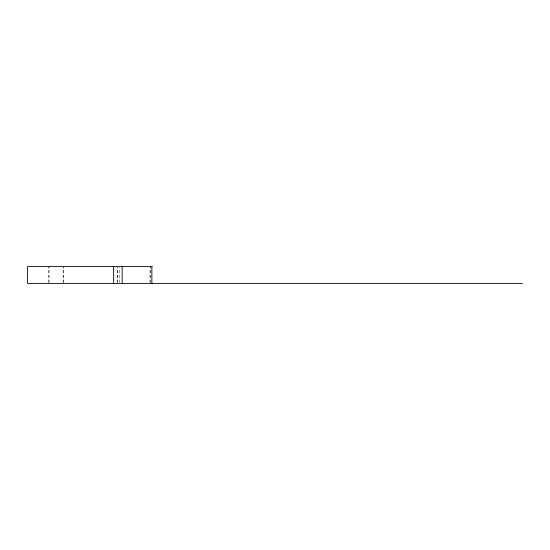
<?xml version="1.0" encoding="UTF-8"?>
<svg xmlns="http://www.w3.org/2000/svg" width="550" height="550" viewBox="0 0 550 550"><rect width="100%" height="100%" fill="white"/><g stroke="black" fill="none" stroke-linecap="round" stroke-linejoin="round"><path stroke-width="0.41" stroke-dasharray="2.75 2.06" d="M48.785 282.576L48.785 266.578M49.067 282.576L49.067 266.578M63.099 282.576L63.099 266.578M63.381 282.576L63.381 267.424M117.425 282.576L117.487 267.424M117.521 282.576L117.549 267.424M119.274 282.576L119.274 267.424M150.054 282.576L150.116 266.578M150.15 282.576L150.212 266.578"/><path stroke-width="0.82" d="M113.664 283.422L113.664 266.578M122.176 283.422L122.176 266.578M151.869 283.422L151.869 266.578M152.309 266.578L27.5 266.578L27.5 283.422L522.5 283.422"/></g></svg>
